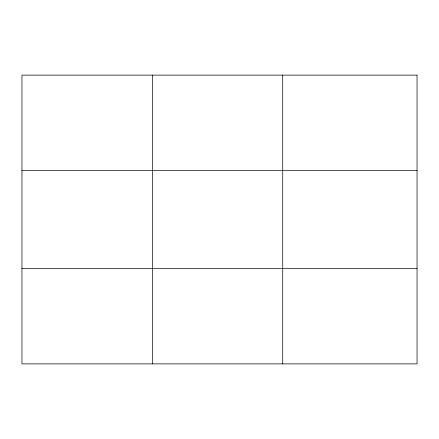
<?xml version="1.0" encoding="UTF-8"?>
<svg xmlns="http://www.w3.org/2000/svg" width="439" height="439" viewBox="0 0 439 439"><rect width="100%" height="100%" fill="white"/><g stroke="black" fill="none" stroke-linecap="round" stroke-linejoin="round"><path stroke-width="0.66" d="M152.333 363.876L152.333 75.124M282.716 363.876L282.716 75.124M21.95 170.414L417.05 170.414M21.95 268.586L417.05 268.586M417.05 75.124L417.05 363.876L21.95 363.876L21.95 75.124L417.05 75.124"/></g></svg>
